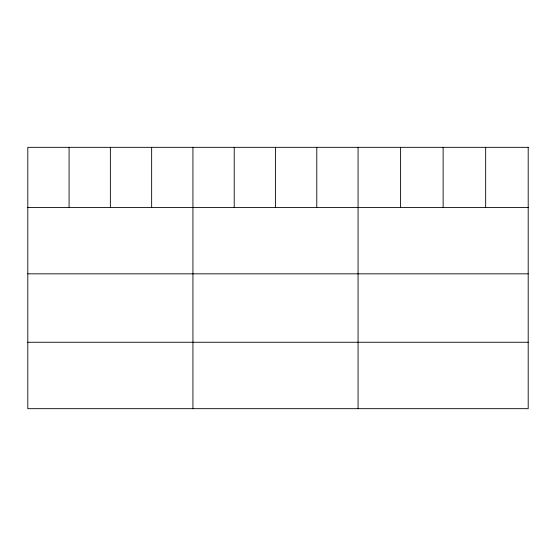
<?xml version="1.0" encoding="UTF-8"?>
<svg xmlns="http://www.w3.org/2000/svg" width="556" height="556" viewBox="0 0 556 556"><rect width="100%" height="100%" fill="white"/><g stroke="black" fill="none" stroke-linecap="round" stroke-linejoin="round"><path stroke-width="0.83" d="M27.8 207.416L528.2 207.416M27.8 273.83L528.2 273.83M27.8 342.26L528.2 342.26M485.666 147.326L485.666 207.416M443.132 147.326L443.132 207.416M400.598 147.326L400.598 207.416M358.064 147.326L358.064 408.674M316.781 147.326L316.781 207.416M275.498 147.326L275.498 207.416M234.215 147.326L234.215 207.416M192.932 147.326L192.932 408.674M151.649 147.326L151.649 207.416M110.366 147.326L110.366 207.416M69.083 147.326L69.083 207.416M528.2 147.326L27.8 147.326L27.8 408.674L528.2 408.674L528.2 147.326"/></g></svg>
